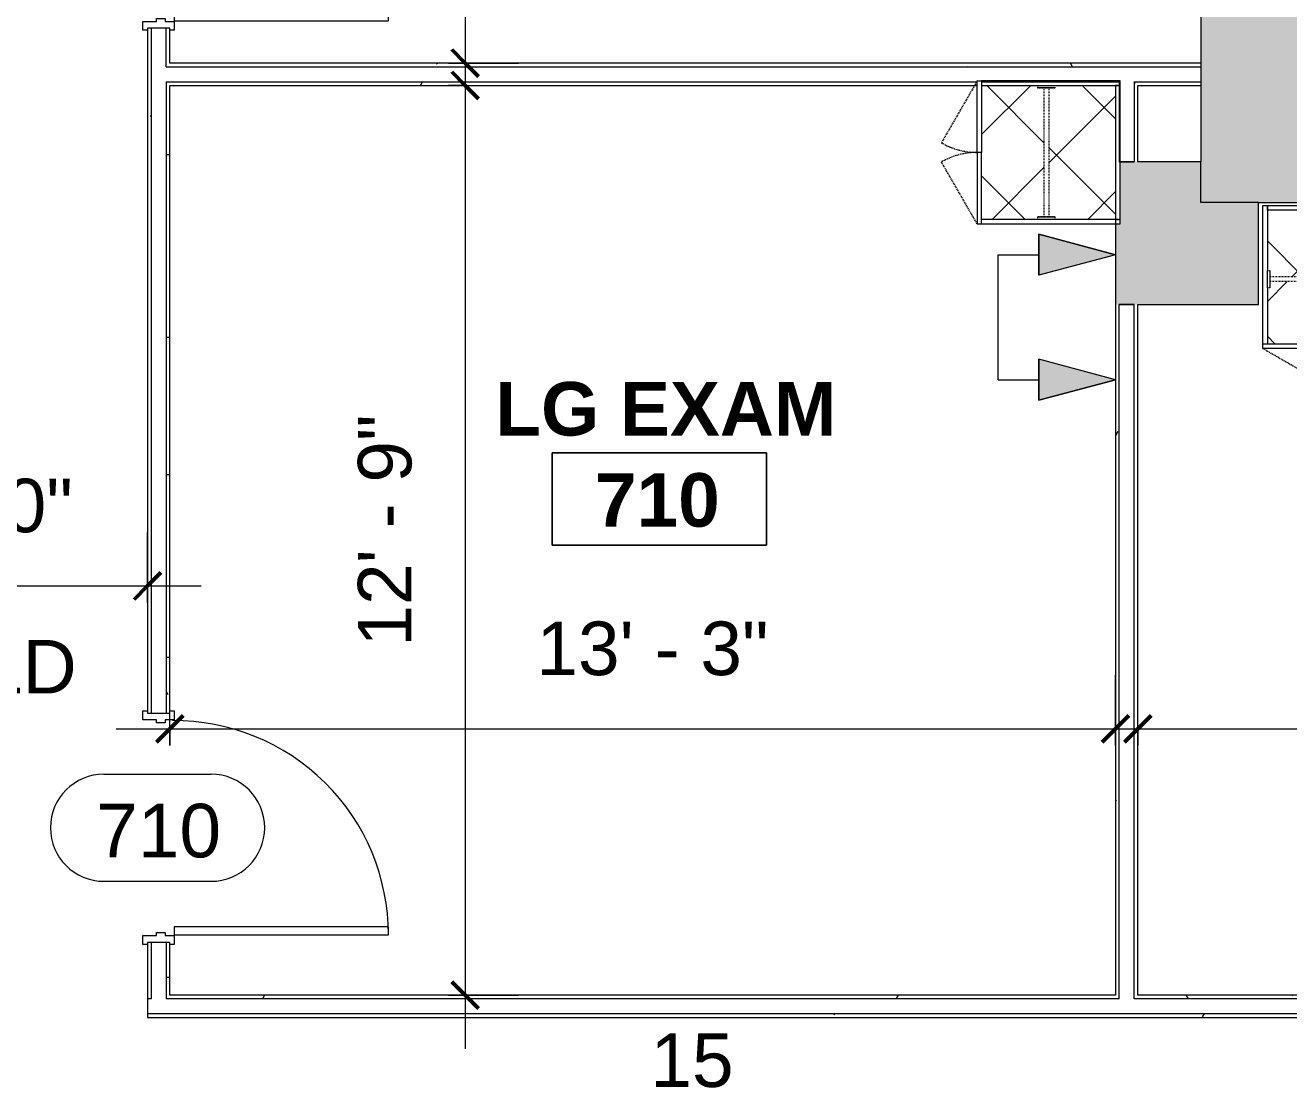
# Model space of a CAD drawing. Header units: inches. Extents: x 920 to 3228, y -557 to 2680.
# Drawn here: x 2684.5 to 2896.7, y 933.8 to 1112.3 of the extents above; entities that cross this region are included whole.
import ezdxf

# ---------------------------------------------------------------- set-up
doc = ezdxf.new("R2010")
doc.units = ezdxf.units.IN
doc.header["$MEASUREMENT"] = 0
doc.linetypes.add('Dash', pattern=[0.25, 0.125, -0.125])
doc.linetypes.add('Hidden', pattern=[0.28125, 0.1875, -0.09375])
for name, color, linetype, lineweight in [('A-ANNO-DIMS', 211, 'Continuous', 9), ('A-ANNO-DIMS-96', 211, 'Continuous', 9), ('A-ANNO-NOTE', 131, 'Continuous', 9), ('A-AREA-IDEN', 2, 'Continuous', 9), ('A-DETL-GENF', 92, 'Continuous', 9), ('A-DOOR', 31, 'Continuous', 13), ('A-DOOR-IDEN', 31, 'Continuous', 9), ('A-WALL', 113, 'Continuous', 13), ('A-WALL-PATT', 111, 'Continuous', 13), ('G-ANNO-SYMB', 111, 'Continuous', 9), ('I-WALL', 2, 'Continuous', 13), ('Q-CASE', 31, 'Continuous', 13), ('Q-CASE-HDLN', 31, 'Dash', 9)]:
    doc.layers.add(name, color=color, linetype=linetype, lineweight=lineweight)
doc.styles.add('Swis721 Lt BT', font='swissl.ttf', dxfattribs={"height": 9})
doc.styles.add('Swis721 Lt BT_B', font='', dxfattribs={"height": 9})
doc.styles.get('Swis721 Lt BT_B').set_extended_font_data('Swis721 Lt BT', bold=True)
doc.dimstyles.new('OTJ_-_3_32__Linear__0__Tolerance', dxfattribs={"dimscale": 12, "dimtxt": 9.497835, "dimasz": 0.375, "dimexe": 0.75, "dimexo": 0.5, "dimgap": 0.5, "dimtad": 1, "dimdec": 0, "dimzin": 3, "dimdsep": 46, "dimlunit": 4, "dimtxsty": 'Swis721 Lt BT', "dimblk1": 'OBLIQUE', "dimblk2": 'OBLIQUE', "dimsah": 1, "dimcen": 0.09, "dimdle": 0.75, "dimazin": 0, "dimtfac": 1, "dimtdec": 4, "dimtix": 1, "dimtmove": 0, "dimatfit": 3, "dimfxl": 1, "dimtvp": 1, "dimfrac": 2, "dimtolj": 1, "dimtzin": 0, "dimarcsym": 2})
doc.dimstyles.new('OTJ_-_3_32__Linear__1_2__Tolerance', dxfattribs={"dimscale": 12, "dimtxt": 9.497835, "dimasz": 0.375, "dimexe": 0.75, "dimexo": 0.5, "dimgap": 0.5, "dimtad": 1, "dimdec": 1, "dimrnd": 0.5, "dimzin": 3, "dimdsep": 46, "dimlunit": 4, "dimtxsty": 'Swis721 Lt BT', "dimblk1": 'OBLIQUE', "dimblk2": 'OBLIQUE', "dimsah": 1, "dimcen": 0.09, "dimdle": 0.75, "dimazin": 0, "dimtfac": 1, "dimtdec": 4, "dimtix": 1, "dimtmove": 0, "dimatfit": 3, "dimfxl": 1, "dimtvp": 1, "dimfrac": 2, "dimtolj": 1, "dimtzin": 0, "dimarcsym": 2})
pattern_1 = [(0, (664.756, 0), (30.72, 7.68), [1.267, -21.773, 1.267, -21.773, -122.88]), (0, (664.756, 0), (30.72, 7.68), [-46.08, 1.267, -44.813, 1.267, -21.773, -53.76]), (0, (664.756, 0), (30.72, 7.68), [-115.2, 1.267, -14.093, 1.267, -37.133]), (120, (676.276, 3.84), (-22.011075, 22.7643), [1.267, -21.773, 1.267, -21.773, -122.88]), (120, (676.276, 3.84), (-22.011075, 22.7643), [-46.08, 1.267, -44.813, 1.267, -21.773, -53.76]), (120, (676.276, 3.84), (-22.011075, 22.7643), [-115.2, 1.267, -14.093, 1.267, -37.133]), (240, (680.116, 19.2), (-8.708925, -30.4443), [1.267, -21.773, 1.267, -21.773, -122.88]), (240, (680.116, 19.2), (-8.708925, -30.4443), [-46.08, 1.267, -44.813, 1.267, -21.773, -53.76]), (240, (680.116, 19.2), (-8.708925, -30.4443), [-115.2, 1.267, -14.093, 1.267, -37.133])]

# ---------------------------------------------------------------- blocks, each defined once
blk = doc.blocks.new('Door - Single - Solid Door-V12-Level XX  CONSTRUCTION')
at = {"layer": 'A-DOOR', "lineweight": 9}
for p, q in [((-15.63, 2.54), (-14.13, 2.54)), ((-15.63, 1.79), (-15.63, 2.54)), ((-14.13, 2.54), (-14.13, 0.29)), ((22.12, 2.54), (23.62, 2.54)), ((22.12, 0.29), (22.12, 2.54)), ((23.62, 2.54), (23.62, 1.79)), ((-14.13, 0.29), (-13.63, 0.29)), ((-13.63, 0.29), (-13.63, -1.21)), ((21.62, 0.29), (22.12, 0.29)), ((21.62, -1.21), (21.62, 0.29)), ((-15.63, -2.71), (-15.63, -1.96)), ((-14.13, -1.21), (-14.13, -2.71)), ((-13.63, -1.21), (-14.13, -1.21)), ((22.12, -1.21), (21.62, -1.21)), ((22.12, -2.71), (22.12, -1.21)), ((23.62, -1.96), (23.62, -2.71)), ((-14.13, -2.71), (-15.63, -2.71)), ((23.62, -2.71), (22.12, -2.71))]:
    blk.add_line(p, q, dxfattribs=at)
at = {"layer": 'A-DOOR'}
for p, q in [((-12.63, -2.71), (-14.01, -2.71)), ((-14.01, -2.71), (-14.01, -38.71)), ((-12.63, -38.71), (-12.63, -2.71)), ((-14.01, -38.71), (-12.63, -38.71))]:
    blk.add_line(p, q, dxfattribs=at)
at = {"layer": 'A-DOOR', "lineweight": 9}
blk.add_arc((-14.01, -2.71), 36, 270, 0.5, dxfattribs=at)
blk = doc.blocks.new('CW Cupbd Combined - Robe 80_h x 24_d - 2 Doors - 1 rail - 1 shoe shelf-V31-Level XX  CONSTRUCTION')
at = {"layer": 'Q-CASE', "lineweight": 9}
h = blk.add_hatch(dxfattribs=at)
h.set_pattern_fill('FP_27', color=256, style=0, pattern_type=2)
h.set_pattern_definition([(225, (2253.64, 1084.342), (8.012227, -8.012227), []), (315, (2253.64, 1084.342), (8.012227, 8.012227), [])])
h.paths.add_polyline_path([(25.25, 25.61), (2.75, 25.61), (2.75, 16.21), (3.14, 16.21), (3.14, 15.13), (24.85, 15.13), (24.85, 16.21), (25.25, 16.21), (25.25, 22.27)], flags=0)
h.paths.add_polyline_path([(24.85, 14.34), (3.14, 14.34), (3.14, 13.26), (2.75, 13.26), (2.75, 3.11), (25.25, 3.11), (25.25, 13.26), (24.85, 13.26), (24.85, 14)], flags=0)
at = {"layer": 'Q-CASE', "linetype": 'Hidden', "lineweight": 9}
blk.add_line((26, 26.36), (15.6, 32.36), dxfattribs=at)
at = {"layer": 'Q-CASE', "lineweight": 20}
for p, q in [((14, 26.36), (26, 26.36)), ((26, 25.61), (14, 25.61)), ((25.25, 16.21), (25.25, 25.61)), ((26, 26.36), (26, 25.61)), ((26, 25.61), (26, 2.36)), ((25.25, 2.36), (25.25, 13.26)), ((2.75, 3.11), (25.25, 3.11)), ((25.25, 2.36), (2.75, 2.36)), ((25.25, 3.11), (25.25, 2.36)), ((26, 2.36), (25.25, 2.36))]:
    blk.add_line(p, q, dxfattribs=at)
at = {"layer": 'Q-CASE', "lineweight": 9}
for p, q in [((24.85, 13.26), (24.85, 16.21)), ((25.25, 16.21), (25.25, 13.26))]:
    blk.add_line(p, q, dxfattribs=at)
at = {"layer": 'Q-CASE-HDLN'}
for p, q in [((3.14, 15.13), (24.85, 15.13)), ((24.85, 13.26), (24.85, 16.21)), ((24.85, 16.21), (25.25, 16.21)), ((3.14, 14.34), (24.85, 14.34)), ((25.25, 13.26), (24.85, 13.26))]:
    blk.add_line(p, q, dxfattribs=at)
blk = doc.blocks.new('CW Cupbd Combined - Robe 80_h x 24_d - 2 Doors - 1 rail - 1 shoe shelf-V87-Level XX  CONSTRUCTION')
at = {"layer": 'Q-CASE', "lineweight": 9}
h = blk.add_hatch(dxfattribs=at)
h.set_pattern_fill('FP_41', color=256, style=0, pattern_type=2)
h.set_pattern_definition([(135, (1104.913, -2206.007), (-8.012227, -8.012227), []), (225, (1104.913, -2206.007), (8.012227, -8.012227), [])])
h.paths.add_polyline_path([(25.25, -13.26), (25.25, -3.11), (2.75, -3.11), (2.75, -13.26), (3.14, -13.29), (3.14, -14.34), (24.85, -14.34), (24.85, -13.26)], flags=0)
h.paths.add_polyline_path([(25.25, -19.34), (25.25, -16.21), (24.85, -16.21), (24.85, -15.13), (3.14, -15.13), (3.14, -16.21), (2.75, -16.21), (2.75, -25.61), (25.25, -25.61), (25.25, -25.39)], flags=0)
at = {"layer": 'Q-CASE', "lineweight": 20}
for p, q in [((2.75, -2.36), (2, -2.36)), ((2, -2.36), (2, -25.61)), ((2.75, -13.26), (2.75, -2.36)), ((25.25, -2.36), (2.75, -2.36)), ((2.75, -2.36), (2.75, -3.11)), ((2.75, -3.11), (25.25, -3.11)), ((26, -2.36), (25.25, -2.36)), ((25.25, -2.36), (25.25, -13.26)), ((25.25, -3.11), (25.25, -2.36)), ((26, -25.61), (26, -2.36)), ((2.75, -25.61), (2.75, -16.21)), ((25.25, -16.21), (25.25, -25.61)), ((2, -25.61), (14, -25.61)), ((2, -26.36), (2, -25.61)), ((14, -26.36), (2, -26.36)), ((14, -25.61), (14, -26.36)), ((26, -25.61), (14, -25.61)), ((14, -25.61), (14, -26.36)), ((14, -26.36), (26, -26.36)), ((26, -26.36), (26, -25.61))]:
    blk.add_line(p, q, dxfattribs=at)
at = {"layer": 'Q-CASE', "lineweight": 9}
for p, q in [((2.75, -16.21), (2.75, -13.26)), ((3.14, -13.26), (3.14, -16.21)), ((24.85, -16.21), (24.85, -13.26)), ((25.25, -13.26), (25.25, -16.21))]:
    blk.add_line(p, q, dxfattribs=at)
at = {"layer": 'Q-CASE', "linetype": 'Hidden', "lineweight": 9}
for p, q in [((2, -26.36), (12.39, -32.36)), ((26, -26.36), (15.6, -32.36))]:
    blk.add_line(p, q, dxfattribs=at)
for centre, start, end in [((2, -26.36), 330, 0.5), ((26, -26.36), 179.5, 210)]:
    blk.add_arc(centre, 12, start, end, dxfattribs=at)
at = {"layer": 'Q-CASE-HDLN'}
for p, q in [((3.14, -13.26), (2.75, -13.26)), ((3.14, -16.21), (3.14, -13.26)), ((3.14, -14.34), (24.85, -14.34)), ((25.25, -13.26), (24.85, -13.26)), ((24.85, -13.26), (24.85, -16.21)), ((2.75, -16.21), (3.14, -16.21)), ((3.14, -15.13), (24.85, -15.13)), ((24.85, -16.21), (25.25, -16.21))]:
    blk.add_line(p, q, dxfattribs=at)
blk = doc.blocks.new('Door - Single - Solid Door-7162407-Level XX  CONSTRUCTION')
at = {"layer": 'A-DOOR', "lineweight": 9}
for p, q in [((-15.63, 2.54), (-14.13, 2.54)), ((-15.63, 1.79), (-15.63, 2.54)), ((-14.13, 2.54), (-14.13, 0.29)), ((22.12, 2.54), (23.62, 2.54)), ((22.12, 0.29), (22.12, 2.54)), ((23.62, 2.54), (23.62, 1.79)), ((-14.13, 0.29), (-13.63, 0.29)), ((-13.63, 0.29), (-13.63, -1.21)), ((21.62, 0.29), (22.12, 0.29)), ((21.62, -1.21), (21.62, 0.29)), ((-15.63, -2.71), (-15.63, -1.96)), ((-14.13, -1.21), (-14.13, -2.71)), ((-13.63, -1.21), (-14.13, -1.21)), ((22.12, -1.21), (21.62, -1.21)), ((22.12, -2.71), (22.12, -1.21)), ((23.62, -1.96), (23.62, -2.71)), ((-14.13, -2.71), (-15.63, -2.71)), ((23.62, -2.71), (22.12, -2.71))]:
    blk.add_line(p, q, dxfattribs=at)
at = {"layer": 'A-DOOR'}
for p, q in [((-12.63, -2.71), (-14.01, -2.71)), ((-14.01, -2.71), (-14.01, -38.71)), ((-12.63, -38.71), (-12.63, -2.71)), ((-14.01, -38.71), (-12.63, -38.71))]:
    blk.add_line(p, q, dxfattribs=at)
at = {"layer": 'A-DOOR', "lineweight": 9}
blk.add_arc((-14.01, -2.71), 36, 270, 0.5, dxfattribs=at)
blk = doc.blocks.new('Align Symbol - without word - Adjustable-7735096-Level XX  CONSTRUCTION')
at = {"layer": 'A-DETL-GENF'}
for p, q in [((0, 19.73), (0, 12.91)), ((0, 19.73), (21, 19.73)), ((21, 19.73), (21, 12.91))]:
    blk.add_line(p, q, dxfattribs=at)
blk = doc.blocks.new('Room Tag - Room Name and Number-3379422-Level XX  CONSTRUCTION')
at = {"layer": 'A-AREA-IDEN'}
for p, q in [((-0.1881, -0.1636), (-0.1881, -0.0018)), ((-0.1881, -0.0018), (0.1869, -0.0018)), ((0.1869, -0.0018), (-0.1881, -0.0018)), ((-0.1881, -0.0018), (-0.1881, -0.1636)), ((0.1869, -0.0018), (0.1869, -0.1636)), ((0.1869, -0.1636), (0.1869, -0.0018)), ((0.1869, -0.1636), (-0.1881, -0.1636)), ((-0.1881, -0.1636), (0.1869, -0.1636))]:
    blk.add_line(p, q, dxfattribs=at)
blk = doc.blocks.new('Door Tag - Door Tag-41184-Level XX  CONSTRUCTION')
at = {"layer": 'A-DOOR-IDEN'}
for p, q in [((-0.09375, 0.09375), (0.09375, 0.09375)), ((-0.09375, -0.09375), (0.09375, -0.09375))]:
    blk.add_line(p, q, dxfattribs=at)
for centre, start, end in [((-0.09375, 0), 90, 270), ((0.09375, 0), 270, 90)]:
    blk.add_arc(centre, 0.09375, start, end, dxfattribs=at)
blk = doc.blocks.new('DIMBLOCK8-Level XX  CONSTRUCTION')
at = {"layer": 'A-ANNO-DIMS-96'}
for p, q in [((2871.4, 991.25), (2871.4, 1003.07)), ((3037.77, 991.25), (3037.77, 1003.07)), ((2862.4, 994.07), (3046.77, 994.07)), ((2871.4, 994.07), (2871.4, 991.25)), ((3037.77, 994.07), (3037.77, 991.25))]:
    blk.add_line(p, q, dxfattribs=at)
at = {"layer": 'A-ANNO-DIMS-96', "lineweight": 50}
for p, q in [((2871.4, 994.07), (2873.65, 996.32)), ((3037.77, 994.07), (3040.02, 996.32)), ((2871.4, 994.07), (2869.15, 991.82)), ((3037.77, 994.07), (3035.52, 991.82))]:
    blk.add_line(p, q, dxfattribs=at)
at = {"layer": 'A-ANNO-DIMS-96', "color": 0, "insert": (2933.41, 1012.09), "char_height": 9, "width": 50.836, "attachment_point": 1, "line_spacing_factor": 1.005062, "style": 'Swis721 Lt BT'}
blk.add_mtext('13\' - 10"', dxfattribs=at)
blk = doc.blocks.new('_Oblique')
at = {"color": 0, "linetype": 'ByBlock', "lineweight": -2}
blk.add_line((-0.5, -0.5), (0.5, 0.5), dxfattribs=at)
blk = doc.blocks.new('DIMBLOCK9-Level XX  CONSTRUCTION')
at = {"layer": 'A-ANNO-DIMS-96'}
for p, q in [((2708.77, 991.25), (2708.77, 1003.07)), ((2867.65, 991.25), (2867.65, 1003.07)), ((2699.77, 994.07), (2876.65, 994.07)), ((2708.77, 994.07), (2708.77, 991.25)), ((2867.65, 994.07), (2867.65, 991.25))]:
    blk.add_line(p, q, dxfattribs=at)
at = {"layer": 'A-ANNO-DIMS-96', "lineweight": 50}
for p, q in [((2708.77, 994.07), (2711.02, 996.32)), ((2867.65, 994.07), (2869.9, 996.32)), ((2708.77, 994.07), (2706.52, 991.82)), ((2867.65, 994.07), (2865.4, 991.82))]:
    blk.add_line(p, q, dxfattribs=at)
at = {"layer": 'A-ANNO-DIMS-96', "color": 0, "insert": (2770.35, 1012.09), "char_height": 9, "width": 42.8759, "attachment_point": 1, "line_spacing_factor": 1.005062, "style": 'Swis721 Lt BT'}
blk.add_mtext('13\' - 3"', dxfattribs=at)
blk = doc.blocks.new('DIMBLOCK11-Level XX  CONSTRUCTION')
at = {"layer": 'A-ANNO-DIMS-96'}
for p, q in [((2758.38, 1111.17), (2758.38, 940.33)), ((2755.57, 1102.17), (2767.38, 1102.17)), ((2758.38, 1102.17), (2755.57, 1102.17)), ((2755.57, 949.33), (2767.38, 949.33)), ((2758.38, 949.33), (2755.57, 949.33))]:
    blk.add_line(p, q, dxfattribs=at)
at = {"layer": 'A-ANNO-DIMS-96', "lineweight": 50}
for p, q in [((2758.38, 1102.17), (2756.13, 1104.42)), ((2758.38, 1102.17), (2760.63, 1099.92)), ((2758.38, 949.33), (2756.13, 951.58)), ((2758.38, 949.33), (2760.63, 947.08))]:
    blk.add_line(p, q, dxfattribs=at)
at = {"layer": 'A-ANNO-DIMS-96', "color": 0, "insert": (2740.37, 1007.88), "char_height": 9, "width": 42.8759, "attachment_point": 1, "rotation": 90, "line_spacing_factor": 1.005062, "style": 'Swis721 Lt BT'}
blk.add_mtext('12\' - 9"', dxfattribs=at)
blk = doc.blocks.new('DIMBLOCK12-Level XX  CONSTRUCTION')
at = {"layer": 'A-ANNO-DIMS-96'}
for p, q in [((2758.38, 1256.04), (2758.38, 1096.92)), ((2755.57, 1247.04), (2767.38, 1247.04)), ((2758.38, 1247.04), (2755.57, 1247.04)), ((2755.57, 1105.92), (2767.38, 1105.92)), ((2758.38, 1105.92), (2755.57, 1105.92))]:
    blk.add_line(p, q, dxfattribs=at)
at = {"layer": 'A-ANNO-DIMS-96', "lineweight": 50}
for p, q in [((2758.38, 1247.04), (2756.13, 1249.29)), ((2758.38, 1247.04), (2760.63, 1244.79)), ((2758.38, 1105.92), (2756.13, 1108.17)), ((2758.38, 1105.92), (2760.63, 1103.67))]:
    blk.add_line(p, q, dxfattribs=at)
at = {"layer": 'A-ANNO-DIMS-96', "color": 0, "insert": (2740.37, 1158.61), "char_height": 9, "width": 42.8759, "attachment_point": 1, "rotation": 90, "line_spacing_factor": 1.005062, "style": 'Swis721 Lt BT'}
blk.add_mtext('11\' - 9"', dxfattribs=at)
blk = doc.blocks.new('DIMBLOCK22-Level XX  CONSTRUCTION')
at = {"layer": 'A-ANNO-DIMS-96'}
for p, q in [((2645.02, 1015.25), (2645.02, 1027.07)), ((2705.02, 1015.25), (2705.02, 1027.07)), ((2636.02, 1018.07), (2714.02, 1018.07)), ((2645.02, 1018.07), (2645.02, 1015.25)), ((2705.02, 1018.07), (2705.02, 1015.25))]:
    blk.add_line(p, q, dxfattribs=at)
at = {"layer": 'A-ANNO-DIMS-96', "lineweight": 50}
for p, q in [((2645.02, 1018.07), (2647.27, 1020.32)), ((2705.02, 1018.07), (2707.27, 1020.32)), ((2645.02, 1018.07), (2642.77, 1015.82)), ((2705.02, 1018.07), (2702.77, 1015.82))]:
    blk.add_line(p, q, dxfattribs=at)
at = {"layer": 'A-ANNO-DIMS-96', "color": 0, "char_height": 9, "attachment_point": 1, "line_spacing_factor": 1.005062, "style": 'Swis721 Lt BT'}
for s, insert, width in [('5\' - 0"', (2660.47, 1036.09), 34.9159), ('HOLD', (2658.21, 1009.01), 40.3432)]:
    blk.add_mtext(s, dxfattribs=dict(at, insert=insert, width=width))

msp = doc.modelspace()

# ---------------------------------------------------------------- hatches: boundary and pattern name
at = {"layer": 'A-ANNO-NOTE'}
for points in [[(2854.74, 1070.26), (2867.65, 1073.72), (2854.74, 1077.18), (2854.74, 1076.62)], [(2854.74, 1049.26), (2867.65, 1052.72), (2854.74, 1056.18)]]:
    msp.add_hatch(color=256, dxfattribs=at).paths.add_polyline_path(points, flags=0)
at = {"layer": 'A-WALL'}
msp.add_hatch(color=250, dxfattribs=at).paths.add_polyline_path([(2871.4, 1065.33), (2891.65, 1065.33), (2891.65, 1082.48), (2881.96, 1082.48), (2881.96, 1089.33), (2868.28, 1089.33), (2868.28, 1078.92), (2867.65, 1078.92), (2867.65, 1065.33), (2870.78, 1065.33)], flags=0)
at = {"layer": 'A-WALL-PATT', "lineweight": 9}
msp.add_hatch(color=7, dxfattribs=at).paths.add_polyline_path([(2901.83, 1082.48), (2901.83, 2095.92), (2881.96, 2095.92), (2881.96, 1082.48)], flags=0)
h = msp.add_hatch(dxfattribs=at)
h.set_pattern_fill('FP_11', color=256, style=0, pattern_type=2)
h.set_pattern_definition(pattern_1)
h.paths.add_polyline_path([(2708.77, 1105.29), (2708.77, 1111.79), (2708.15, 1111.79), (2708.15, 1105.29)], flags=0)
h.paths.add_polyline_path([(2708.15, 1150.29), (2708.77, 1150.29), (2708.77, 1247.04), (2708.15, 1247.04), (2708.15, 1161.37)], flags=0)
h = msp.add_hatch(dxfattribs=at)
h.set_pattern_fill('FP_11', color=256, style=0, pattern_type=2)
h.set_pattern_definition(pattern_1)
h.paths.add_polyline_path([(2857.47, 1105.29), (2881.96, 1105.29), (2881.96, 1105.92), (2708.77, 1105.92), (2708.77, 1105.29), (2851.42, 1105.29)], flags=0)
h = msp.add_hatch(dxfattribs=at)
h.set_pattern_fill('FP_11', color=256, style=0, pattern_type=2)
h.set_pattern_definition(pattern_1)
h.paths.add_polyline_path([(2705.65, 949.33), (2705.65, 958.2), (2705.02, 958.2), (2705.02, 949.33)], flags=0)
h.paths.add_polyline_path([(2705.02, 996.7), (2705.65, 996.7), (2705.65, 1102.17), (2705.02, 1102.17), (2705.02, 1003.88)], flags=0)
h = msp.add_hatch(dxfattribs=at)
h.set_pattern_fill('FP_11', color=256, style=0, pattern_type=2)
h.set_pattern_definition(pattern_1)
h.paths.add_polyline_path([(2881.96, 1102.17), (2881.96, 1102.79), (2870.78, 1102.79), (2870.78, 1102.17), (2871.4, 1102.17)], flags=0)
h.paths.add_polyline_path([(2867.65, 1102.17), (2868.28, 1102.79), (2845.15, 1102.79), (2845.15, 1102.17), (2857.5, 1102.17)], flags=0)
h.paths.add_polyline_path([(2809.06, 1102.17), (2844.4, 1102.17), (2844.4, 1102.79), (2708.15, 1102.79), (2708.15, 1102.17), (2712.23, 1102.17)], flags=0)
h = msp.add_hatch(dxfattribs=at)
h.set_pattern_fill('FP_11', color=256, style=0, pattern_type=2)
h.set_pattern_definition(pattern_1)
h.paths.add_polyline_path([(2708.77, 949.33), (2708.77, 958.2), (2708.15, 958.2), (2708.15, 949.33)], flags=0)
h.paths.add_polyline_path([(2708.15, 996.7), (2708.77, 996.7), (2708.77, 1102.17), (2708.15, 1102.17), (2708.15, 1003.88)], flags=0)
h = msp.add_hatch(dxfattribs=at)
h.set_pattern_fill('FP_11', color=256, style=0, pattern_type=2)
h.set_pattern_definition(pattern_1)
h.paths.add_polyline_path([(2868.28, 949.33), (2868.28, 1065.33), (2867.65, 1065.33), (2867.65, 949.33)], flags=0)
h = msp.add_hatch(dxfattribs=at)
h.set_pattern_fill('FP_11', color=256, style=0, pattern_type=2)
h.set_pattern_definition(pattern_1)
h.paths.add_polyline_path([(3032.9, 948.7), (3038.4, 948.7), (3038.4, 949.33), (3032.9, 949.33)], flags=0)
h.paths.add_polyline_path([(3204.95, 948.7), (3204.95, 949.33), (3082.9, 949.33), (3082.9, 948.7), (3188.83, 948.7)], flags=0)
h.paths.add_polyline_path([(3044.4, 948.7), (3044.4, 949.33), (3040.9, 949.33), (3040.9, 948.7), (3041.52, 948.7)], flags=0)
h.paths.add_polyline_path([(2891.23, 948.7), (2994.4, 948.7), (2994.4, 949.33), (2870.78, 949.33), (2870.78, 948.7)], flags=0)
h.paths.add_polyline_path([(2712.23, 948.7), (2868.28, 948.7), (2868.28, 949.33), (2708.15, 949.33), (2708.15, 948.7)], flags=0)
h.paths.add_polyline_path([(2705.02, 948.7), (2705.65, 948.7), (2705.65, 949.33), (2705.02, 949.33)], flags=0)
h = msp.add_hatch(dxfattribs=at)
h.set_pattern_fill('FP_11', color=256, style=0, pattern_type=2)
h.set_pattern_definition(pattern_1)
h.paths.add_polyline_path([(3032.9, 945.58), (3044.4, 945.58), (3044.4, 946.2), (3032.9, 946.2), (3032.9, 945.68)], flags=0)
h.paths.add_polyline_path([(3204.95, 945.58), (3204.95, 946.2), (3082.9, 946.2), (3082.9, 945.58), (3202.41, 945.58)], flags=0)
h.paths.add_polyline_path([(2892.02, 945.58), (2994.4, 945.58), (2994.4, 946.2), (2705.02, 946.2), (2705.02, 945.58), (2891.23, 945.58)], flags=0)

# ---------------------------------------------------------------- linework, layer by layer
at = {"layer": 'A-ANNO-NOTE'}
for p, q in [((2854.74, 1077.18), (2867.65, 1073.72)), ((2854.74, 1070.26), (2854.74, 1077.18)), ((2867.65, 1073.72), (2854.74, 1077.18)), ((2854.74, 1077.18), (2854.74, 1070.26)), ((2867.65, 1073.72), (2854.74, 1070.26)), ((2867.65, 1073.72), (2854.74, 1070.26)), ((2854.74, 1056.18), (2854.74, 1049.26)), ((2867.65, 1052.72), (2854.74, 1056.18)), ((2867.65, 1052.72), (2854.74, 1056.18)), ((2854.74, 1049.26), (2854.74, 1056.18)), ((2854.74, 1049.26), (2867.65, 1052.72)), ((2867.65, 1052.72), (2854.74, 1049.26))]:
    msp.add_line(p, q, dxfattribs=at)
at = {"layer": 'A-WALL', "color": 8, "lineweight": 20}
for p, q in [((2881.96, 1247.04), (2881.96, 1089.33)), ((2867.65, 1089.33), (2867.65, 1065.33)), ((2881.96, 1089.33), (2871.4, 1089.33)), ((2891.65, 1065.33), (2891.65, 1082.48)), ((2891.65, 1082.48), (3037.77, 1082.48)), ((2871.4, 1065.33), (2891.65, 1065.33))]:
    msp.add_line(p, q, dxfattribs=at)
at = {"layer": 'A-WALL'}
for p, q in [((2705.65, 1111.79), (2705.65, 996.7)), ((2708.15, 1105.29), (2708.15, 1111.79)), ((2708.15, 1105.29), (2881.96, 1105.29)), ((2708.15, 1102.79), (2844.4, 1102.79)), ((2708.15, 1102.79), (2708.15, 996.7)), ((2845.15, 1102.79), (2868.28, 1102.79)), ((2868.28, 1102.79), (2868.28, 1089.33)), ((2870.78, 1102.79), (2881.96, 1102.79)), ((2870.78, 1102.79), (2870.78, 1089.33)), ((2868.28, 948.7), (2868.28, 1065.33)), ((2870.78, 948.7), (2870.78, 1065.33)), ((2705.65, 958.2), (2705.65, 948.7)), ((2708.15, 958.2), (2708.15, 948.7)), ((2705.65, 948.7), (2705.02, 948.7)), ((2868.28, 948.7), (2708.15, 948.7)), ((2994.4, 948.7), (2870.78, 948.7)), ((2994.4, 946.2), (2705.02, 946.2))]:
    msp.add_line(p, q, dxfattribs=at)
at = {"layer": 'A-WALL', "lineweight": 9}
for p, q in [((2870.78, 1089.33), (2868.28, 1089.33)), ((2881.96, 1082.48), (2881.96, 1089.33)), ((2891.65, 1082.48), (2881.96, 1082.48)), ((2868.28, 1065.33), (2870.78, 1065.33))]:
    msp.add_line(p, q, dxfattribs=at)
at = {"layer": 'I-WALL'}
for p, q in [((2708.77, 1111.79), (2705.02, 1111.79)), ((2705.02, 1111.79), (2705.02, 996.7)), ((2708.77, 1105.92), (2708.77, 1111.79)), ((2881.96, 1105.92), (2708.77, 1105.92)), ((2708.77, 1102.17), (2844.4, 1102.17)), ((2708.77, 996.7), (2708.77, 1102.17)), ((2845.15, 1102.17), (2854.55, 1102.17)), ((2857.5, 1102.17), (2867.65, 1102.17)), ((2867.65, 1102.17), (2867.65, 1089.33)), ((2871.4, 1102.17), (2881.96, 1102.17)), ((2871.4, 1089.33), (2871.4, 1102.17)), ((2867.65, 1065.33), (2867.65, 949.33)), ((2871.4, 949.33), (2871.4, 1065.33)), ((2705.02, 996.7), (2708.77, 996.7)), ((2705.02, 958.2), (2705.02, 945.58)), ((2708.77, 958.2), (2705.02, 958.2)), ((2708.77, 949.33), (2708.77, 958.2)), ((2867.65, 949.33), (2708.77, 949.33)), ((2994.4, 949.33), (2871.4, 949.33)), ((2705.02, 945.58), (2994.4, 945.58))]:
    msp.add_line(p, q, dxfattribs=at)
at = {"layer": 'I-WALL', "lineweight": 9}
for p, q in [((2868.28, 1089.33), (2870.78, 1089.33)), ((2870.78, 1065.33), (2868.28, 1065.33))]:
    msp.add_line(p, q, dxfattribs=at)

# ---------------------------------------------------------------- block references
at = {"layer": 'A-AREA-IDEN', "xscale": 95.99999999999994, "yscale": 95.99999999999994, "zscale": 95.99999999999994}
msp.add_blockref('Room Tag - Room Name and Number-3379422-Level XX  CONSTRUCTION', (2791.08, 1040.62), dxfattribs=at)
at = {"layer": 'A-DETL-GENF', "rotation": 89.99999999999982}
msp.add_blockref('Align Symbol - without word - Adjustable-7735096-Level XX  CONSTRUCTION', (2867.65, 1052.72), dxfattribs=at)
at = {"layer": 'A-DOOR'}
for name, p, rotation in [('Door - Single - Solid Door-V12-Level XX  CONSTRUCTION', (2706.81, 1127.05), 89.99999999999986), ('Door - Single - Solid Door-7162407-Level XX  CONSTRUCTION', (2706.81, 973.46), 89.99999999999987)]:
    msp.add_blockref(name, p, dxfattribs=dict(at, rotation=rotation))
at = {"layer": 'A-DOOR-IDEN', "xscale": 95.99999999999994, "yscale": 95.99999999999994, "zscale": 95.99999999999994}
msp.add_blockref('Door Tag - Door Tag-41184-Level XX  CONSTRUCTION', (2706.72, 977.45), dxfattribs=at)
at = {"layer": 'Q-CASE', "lineweight": 9}
for name, p, rotation in [('CW Cupbd Combined - Robe 80_h x 24_d - 2 Doors - 1 rail - 1 shoe shelf-V87-Level XX  CONSTRUCTION', (2870.76, 1104.91), 269.9999999999998), ('CW Cupbd Combined - Robe 80_h x 24_d - 2 Doors - 1 rail - 1 shoe shelf-V31-Level XX  CONSTRUCTION', (2918.4, 1084.34), 180)]:
    msp.add_blockref(name, p, dxfattribs=dict(at, rotation=rotation))

# ---------------------------------------------------------------- texts
at = {"layer": 'A-AREA-IDEN', "char_height": 9, "attachment_point": 1, "style": 'Swis721 Lt BT_B'}
for s, insert, width in [('LG EXAM', (2763.46, 1052.34), 66.66), ('710', (2780.19, 1037.02), 25.452)]:
    msp.add_mtext(s, dxfattribs=dict(at, insert=insert, width=width))
at = {"layer": 'A-DOOR-IDEN', "insert": (2696.42, 981.47), "char_height": 9, "width": 24.543, "attachment_point": 1, "style": 'Swis721 Lt BT'}
msp.add_mtext('710', dxfattribs=at)
at = {"layer": 'G-ANNO-SYMB', "insert": (2789.51, 942.9), "char_height": 9, "width": 16.362, "attachment_point": 1, "style": 'Swis721 Lt BT'}
msp.add_mtext('15', dxfattribs=at)

# ---------------------------------------------------------------- dimensions: what is measured, and where the dimension line sits
at = {"layer": 'A-ANNO-DIMS'}
for base, p1, p2, override, picture, middle in [((2758.38, 1105.92), (2761.57, 1247.04), (2761.57, 1105.92), {"dimpost": '<>', "dimfxl": 141.125}, 'DIMBLOCK12-Level XX  CONSTRUCTION', (2747.76, 1176.48)), ((2758.38, 949.33), (2761.57, 1102.17), (2761.57, 949.33), {"dimpost": '<>', "dimfxl": 152.842117}, 'DIMBLOCK11-Level XX  CONSTRUCTION', (2747.76, 1025.75))]:
    dim = msp.add_linear_dim(base=base, p1=p1, p2=p2, angle=90, dimstyle='OTJ_-_3_32__Linear__1_2__Tolerance', override=override, dxfattribs=at)
    dim.commit()
    dim.dimension.update_dxf_attribs({"geometry": picture, "text_midpoint": middle})
dim = msp.add_linear_dim(base=(2705.02, 1018.07), p1=(2645.02, 1021.25), p2=(2705.02, 1021.25), text='<>\\XHOLD', dimstyle='OTJ_-_3_32__Linear__1_2__Tolerance', override={"dimpost": '<>', "dimfxl": 60}, dxfattribs=at)
dim.commit()
dim.dimension.update_dxf_attribs({"geometry": 'DIMBLOCK22-Level XX  CONSTRUCTION', "text_midpoint": (2675.02, 1018.07)})
for base, p1, p2, dimstyle, override, picture, middle in [((2867.65, 994.07), (2708.77, 997.25), (2867.65, 997.25), 'OTJ_-_3_32__Linear__1_2__Tolerance', {"dimpost": '<>', "dimfxl": 158.879041}, 'DIMBLOCK9-Level XX  CONSTRUCTION', (2788.21, 1004.7)), ((3037.77, 994.07), (2871.4, 997.25), (3037.77, 997.25), 'OTJ_-_3_32__Linear__0__Tolerance', {"dimpost": '<>', "dimfxl": 166.373281}, 'DIMBLOCK8-Level XX  CONSTRUCTION', (2954.59, 1004.7))]:
    dim = msp.add_linear_dim(base=base, p1=p1, p2=p2, dimstyle=dimstyle, override=override, dxfattribs=at)
    dim.commit()
    dim.dimension.update_dxf_attribs({"geometry": picture, "text_midpoint": middle})

doc.saveas('drawing.dxf')
